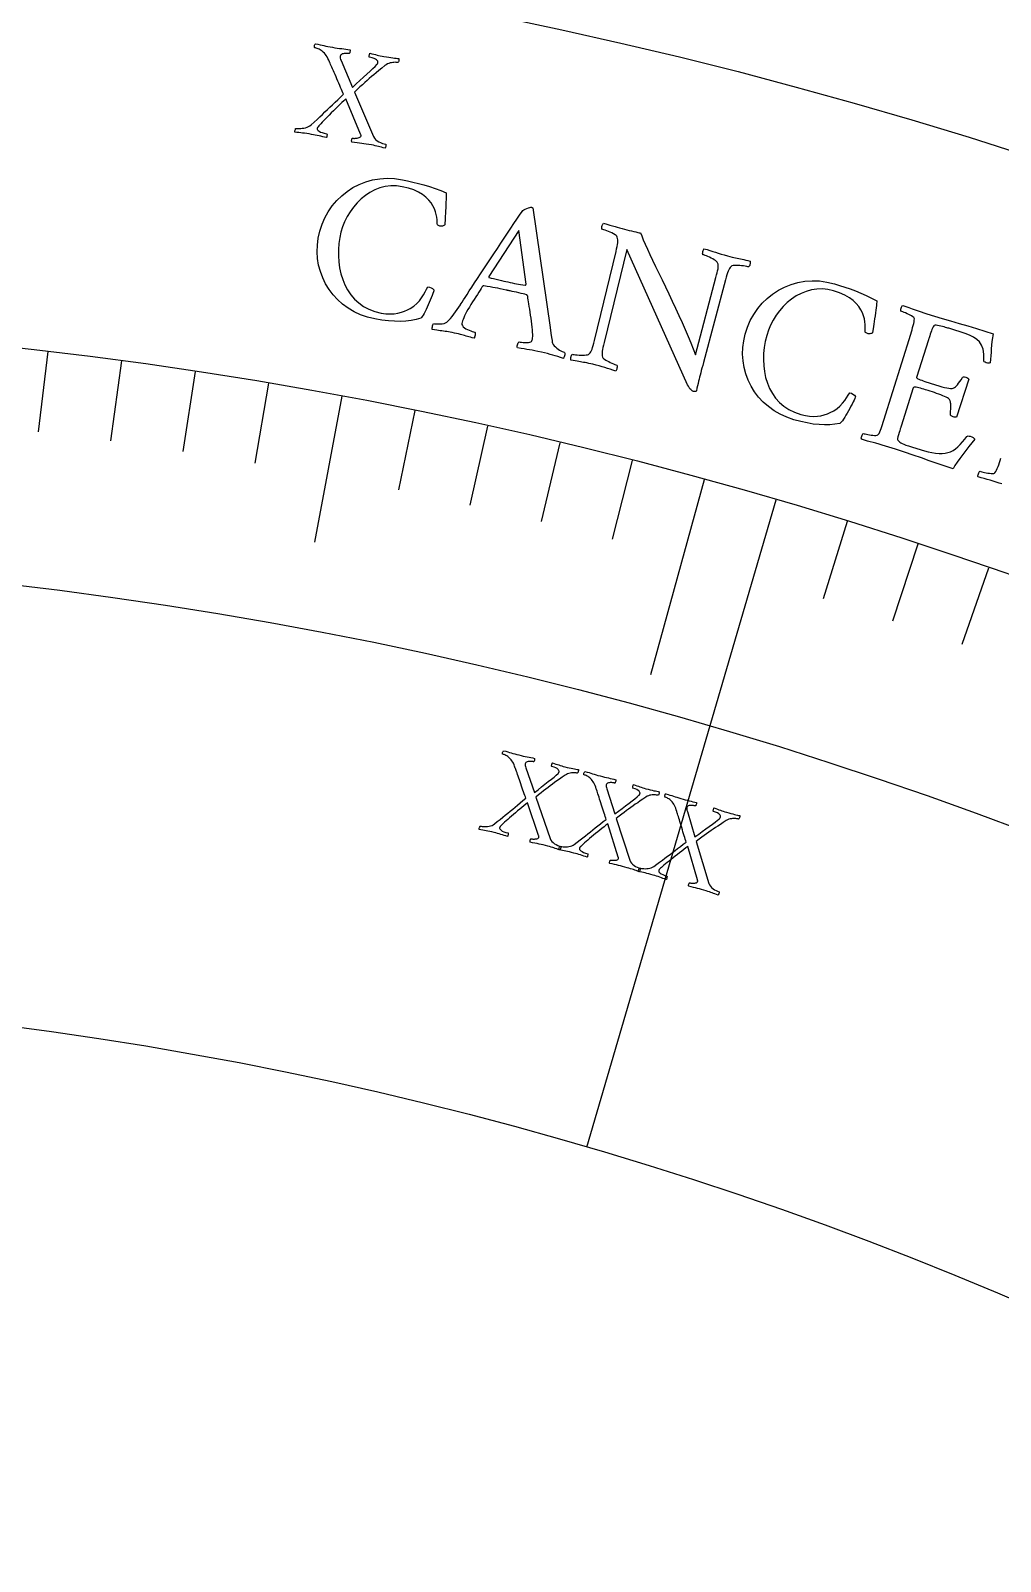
# Model space of a CAD drawing. Header units: millimetres. Extents: x -93 to 93, y -93 to 104.
# Drawn here: x 8.39 to 24.35, y 53.11 to 78.3 of the extents above; entities that cross this region are included whole.
import ezdxf

# ---------------------------------------------------------------- set-up
doc = ezdxf.new("R2010")
doc.units = ezdxf.units.MM
for name, color, linetype in [('ENGRAVE', 7, 'Continuous'), ('ENGRAVE_FINE', 8, 'Continuous'), ('TEXT', 5, 'Continuous')]:
    doc.layers.add(name, color=color, linetype=linetype)

msp = doc.modelspace()

# ---------------------------------------------------------------- linework, layer by layer
at = {"layer": 'ENGRAVE'}
for points in [[(13.5087, 72.2861), (13.0601, 69.8856)], [(19.474, 70.9121), (18.5921, 67.701)], [(20.6526, 70.5779), (17.5352, 59.9246)]]:
    msp.add_lwpolyline(points, dxfattribs=at)
for radius in [90.65, 90.65, 88.2219, 83.7125, 83.7125, 80.1513, 73.5375, 73.5375, 69.6525, 62.4375, 62.4375]:
    msp.add_circle((0, 0), radius, dxfattribs=at)
at = {"layer": 'ENGRAVE_FINE'}
for points in [[(8.6694, 73.0247), (8.5123, 71.702)], [(9.8835, 72.8703), (9.7045, 71.5504)], [(11.095, 72.6957), (10.894, 71.3789)], [(12.3035, 72.5009), (12.0807, 71.1877)], [(14.7103, 72.0512), (14.4439, 70.7461)], [(15.908, 71.7962), (15.6198, 70.4958)], [(17.1013, 71.5214), (16.7916, 70.2259)], [(18.2901, 71.2266), (17.9588, 69.9365)], [(21.8257, 70.2239), (21.4304, 68.952)], [(22.9929, 69.8505), (22.5764, 68.5853)], [(24.1539, 69.4576), (23.7164, 68.1995)]]:
    msp.add_lwpolyline(points, dxfattribs=at)
at = {"layer": 'TEXT'}
for points in [[(13.3567, 78.029), (13.3972, 78.0223), (13.436, 78.0163), (13.4732, 78.011), (13.5087, 78.0063), (13.5433, 78.002), (13.5775, 77.9976), (13.6114, 77.9931), (13.6451, 77.9884), (13.6461, 77.9824), (13.6461, 77.9743), (13.6452, 77.9639), (13.6433, 77.9514), (13.6407, 77.9397), (13.6375, 77.9315), (13.6337, 77.9269), (13.6294, 77.9259), (13.6203, 77.9271), (13.6091, 77.928), (13.5957, 77.9285), (13.5803, 77.9286), (13.5639, 77.928), (13.5479, 77.9261), (13.5324, 77.923), (13.5171, 77.9186), (13.5037, 77.9124), (13.4933, 77.9038), (13.4861, 77.8927), (13.482, 77.8792), (13.4814, 77.8655), (13.4839, 77.8492), (13.4894, 77.8303), (13.4981, 77.8088), (13.687, 77.3699), (13.7481, 77.4268), (13.8079, 77.482), (13.8662, 77.5353), (13.9231, 77.5868), (13.9756, 77.6347), (14.0207, 77.6772), (14.0584, 77.7144), (14.0887, 77.7461), (14.0928, 77.7512), (14.0961, 77.7564), (14.0988, 77.7618), (14.1008, 77.7672), (14.1022, 77.7722), (14.1033, 77.7761), (14.104, 77.7789), (14.1044, 77.7806), (14.1041, 77.7891), (14.1006, 77.7988), (14.0937, 77.8097), (14.0835, 77.8217), (14.0672, 77.8339), (14.0421, 77.845), (14.0083, 77.855), (13.9658, 77.864), (13.9632, 77.8671), (13.9618, 77.8731), (13.9617, 77.882), (13.9628, 77.8937), (13.9648, 77.9058), (13.9671, 77.9159), (13.9698, 77.9241), (13.973, 77.9304), (14.0049, 77.9224), (14.0349, 77.9149), (14.0632, 77.9078), (14.0896, 77.9012), (14.1157, 77.8949), (14.1432, 77.8888), (14.1721, 77.8829), (14.2023, 77.8772), (14.2442, 77.8699), (14.2827, 77.8637), (14.3179, 77.8587), (14.3497, 77.8549), (14.3786, 77.8517), (14.4049, 77.8488), (14.4285, 77.846), (14.4495, 77.8434), (14.4505, 77.8377), (14.4509, 77.8303), (14.4505, 77.8213), (14.4493, 77.8107), (14.4471, 77.8002), (14.4436, 77.7913), (14.4388, 77.7842), (14.4327, 77.7788), (14.4264, 77.7796), (14.4167, 77.7803), (14.4036, 77.7809), (14.3871, 77.7814), (14.3682, 77.7811), (14.3482, 77.7792), (14.327, 77.7758), (14.3047, 77.7709), (14.2821, 77.7639), (14.26, 77.7543), (14.2385, 77.7421), (14.2175, 77.7273), (14.1676, 77.6856), (14.1211, 77.6468), (14.0779, 77.6109), (14.0381, 77.5778), (14.0002, 77.546), (13.9627, 77.5138), (13.9256, 77.4812), (13.8889, 77.4483), (13.8508, 77.4135), (13.8095, 77.3755), (13.765, 77.3343), (13.7174, 77.2898), (14.0343, 76.5603), (14.0481, 76.5349), (14.0668, 76.5122), (14.0903, 76.4922), (14.1186, 76.4747), (14.1489, 76.4599), (14.1782, 76.4479), (14.2066, 76.4387), (14.234, 76.4322), (14.2359, 76.4262), (14.2364, 76.4184), (14.2355, 76.4087), (14.2333, 76.3973), (14.2306, 76.3863), (14.2282, 76.3778), (14.2262, 76.3719), (14.2245, 76.3686), (14.1934, 76.3766), (14.1646, 76.3841), (14.138, 76.391), (14.1136, 76.3973), (14.089, 76.4034), (14.0618, 76.4095), (14.032, 76.4156), (13.9996, 76.4218), (13.955, 76.4297), (13.9132, 76.4367), (13.8743, 76.4427), (13.8383, 76.4477), (13.8022, 76.4524), (13.7631, 76.4574), (13.7211, 76.4629), (13.6761, 76.4687), (13.6731, 76.475), (13.6717, 76.4835), (13.6719, 76.4939), (13.6735, 76.5065), (13.6762, 76.5183), (13.6794, 76.5264), (13.6831, 76.531), (13.6874, 76.532), (13.6953, 76.531), (13.7054, 76.5305), (13.7178, 76.5305), (13.7325, 76.5309), (13.7482, 76.5321), (13.7636, 76.5344), (13.7788, 76.5377), (13.7938, 76.5421), (13.807, 76.5477), (13.8169, 76.5545), (13.8236, 76.5627), (13.8271, 76.5723), (13.8273, 76.5748), (13.8272, 76.5778), (13.8268, 76.5813), (13.826, 76.5853), (13.8249, 76.5894), (13.8236, 76.593), (13.8221, 76.5963), (13.8203, 76.5992), (13.5761, 77.1795), (13.5447, 77.1502), (13.512, 77.1193), (13.478, 77.0867), (13.4427, 77.0524), (13.4071, 77.0174), (13.372, 76.9828), (13.3374, 76.9485), (13.3033, 76.9145), (13.2707, 76.8817), (13.2405, 76.8507), (13.2127, 76.8217), (13.1872, 76.7946), (13.1649, 76.7705), (13.1465, 76.7503), (13.132, 76.7342), (13.1213, 76.722), (13.1196, 76.7197), (13.1176, 76.7168), (13.1151, 76.7134), (13.1123, 76.7096), (13.1095, 76.7052), (13.1072, 76.7005), (13.1055, 76.6954), (13.1043, 76.69), (13.1049, 76.6796), (13.1105, 76.6688), (13.1209, 76.6576), (13.1362, 76.646), (13.1575, 76.6347), (13.1859, 76.6244), (13.2214, 76.615), (13.264, 76.6065), (13.2661, 76.6005), (13.2671, 76.5926), (13.2671, 76.5828), (13.266, 76.5712), (13.2643, 76.56), (13.2623, 76.5514), (13.26, 76.5456), (13.2575, 76.5424), (13.2274, 76.5498), (13.1969, 76.5572), (13.1661, 76.5645), (13.135, 76.5716), (13.1039, 76.5785), (13.073, 76.5849), (13.0422, 76.5908), (13.0117, 76.5962), (12.9704, 76.603), (12.9322, 76.6088), (12.8969, 76.6136), (12.8647, 76.6175), (12.8337, 76.6209), (12.8021, 76.6242), (12.7699, 76.6275), (12.7372, 76.6307), (12.7365, 76.6374), (12.737, 76.6455), (12.7388, 76.6551), (12.7419, 76.666), (12.7453, 76.6764), (12.7481, 76.6844), (12.7505, 76.6901), (12.7522, 76.6934), (12.7591, 76.6927), (12.7709, 76.6923), (12.7874, 76.6921), (12.8088, 76.6921), (12.8332, 76.693), (12.8586, 76.6954), (12.8853, 76.6994), (12.913, 76.7049), (12.94, 76.7125), (12.9645, 76.7227), (12.9863, 76.7356), (13.0055, 76.751), (13.0553, 76.7973), (13.1029, 76.8417), (13.148, 76.8841), (13.1909, 76.9245), (13.2326, 76.9641), (13.2742, 77.0038), (13.3157, 77.0436), (13.3571, 77.0836), (13.3994, 77.1244), (13.4437, 77.1668), (13.4899, 77.2107), (13.538, 77.2561), (13.5284, 77.28), (13.5173, 77.3067), (13.5048, 77.3361), (13.4908, 77.3682), (13.476, 77.402), (13.4611, 77.4366), (13.446, 77.4719), (13.4306, 77.508), (13.4154, 77.5439), (13.4006, 77.5785), (13.3861, 77.6119), (13.3719, 77.6441), (13.3586, 77.6742), (13.3465, 77.7015), (13.3357, 77.7259), (13.3262, 77.7475), (13.3184, 77.7652), (13.3128, 77.7778), (13.3095, 77.7854), (13.3083, 77.7879), (13.295, 77.8189), (13.2816, 77.8467), (13.268, 77.8713), (13.2544, 77.8927), (13.2398, 77.9122), (13.2235, 77.9311), (13.2054, 77.9495), (13.1857, 77.9672), (13.1717, 77.9783), (13.1565, 77.9882), (13.14, 77.997), (13.1224, 78.0047), (13.1051, 78.0112), (13.0898, 78.0163), (13.0765, 78.02), (13.0652, 78.0225), (13.0615, 78.0248), (13.0595, 78.0304), (13.0592, 78.0392), (13.0606, 78.0512), (13.0632, 78.0636), (13.0667, 78.0735), (13.0709, 78.0809), (13.0758, 78.0859), (13.1155, 78.078), (13.1521, 78.0705), (13.1856, 78.0633), (13.2161, 78.0565), (13.2466, 78.0498), (13.2802, 78.043), (13.3169, 78.036), (13.3567, 78.029)], [(14.5064, 75.8489), (14.5928, 75.8314), (14.6808, 75.8117), (14.7704, 75.7898), (14.8617, 75.7656), (14.9537, 75.7384), (15.0457, 75.7075), (15.1376, 75.6729), (15.2294, 75.6346), (15.2293, 75.63), (15.2289, 75.6161), (15.2283, 75.593), (15.2274, 75.5607), (15.2263, 75.5222), (15.2247, 75.4807), (15.2227, 75.436), (15.2203, 75.3883), (15.2179, 75.3401), (15.2156, 75.2942), (15.2136, 75.2504), (15.2117, 75.2089), (15.21, 75.1727), (15.2084, 75.1448), (15.2069, 75.1253), (15.2054, 75.1142), (15.204, 75.1072), (15.1991, 75.101), (15.1906, 75.0954), (15.1786, 75.0906), (15.1648, 75.0871), (15.1509, 75.0853), (15.1369, 75.0854), (15.1229, 75.0874), (15.1111, 75.0904), (15.1005, 75.0946), (15.091, 75.0999), (15.0826, 75.1063), (15.0823, 75.129), (15.0805, 75.1575), (15.0774, 75.1916), (15.0728, 75.2314), (15.065, 75.2751), (15.0521, 75.3207), (15.0339, 75.3682), (15.0106, 75.4176), (14.9805, 75.4672), (14.942, 75.515), (14.8949, 75.561), (14.8394, 75.6053), (14.7736, 75.6459), (14.6956, 75.6809), (14.6053, 75.7102), (14.5028, 75.7339), (14.408, 75.7464), (14.3155, 75.7474), (14.2255, 75.7367), (14.138, 75.7143), (14.0539, 75.6819), (13.974, 75.641), (13.8984, 75.5915), (13.8271, 75.5335), (13.761, 75.4686), (13.7009, 75.3986), (13.6468, 75.3234), (13.5986, 75.243), (13.5572, 75.1593), (13.523, 75.074), (13.4961, 74.9872), (13.4765, 74.8988), (13.462, 74.799), (13.4546, 74.6989), (13.454, 74.5985), (13.4603, 74.4976), (13.474, 74.3983), (13.4953, 74.3023), (13.5244, 74.2096), (13.5612, 74.1202), (13.606, 74.0357), (13.659, 73.9578), (13.7204, 73.8864), (13.7899, 73.8215), (13.8683, 73.765), (13.9558, 73.7185), (14.0526, 73.6822), (14.1587, 73.6559), (14.2343, 73.6445), (14.3051, 73.6402), (14.3714, 73.6432), (14.433, 73.6533), (14.4902, 73.6685), (14.5433, 73.6868), (14.5924, 73.708), (14.6374, 73.7324), (14.6935, 73.7697), (14.7431, 73.8109), (14.7864, 73.8561), (14.8234, 73.9053), (14.8551, 73.9551), (14.8826, 74.002), (14.9059, 74.0462), (14.9252, 74.0876), (14.9543, 74.0827), (14.981, 74.0727), (15.0054, 74.0579), (15.0274, 74.038), (15.0235, 74.0229), (15.0169, 74.0021), (15.0076, 73.9754), (14.9955, 73.943), (14.9815, 73.907), (14.9666, 73.8696), (14.9507, 73.8308), (14.9339, 73.7907), (14.9166, 73.751), (14.8994, 73.7138), (14.8823, 73.6792), (14.8652, 73.647), (14.849, 73.619), (14.8344, 73.597), (14.8215, 73.581), (14.8103, 73.5711), (14.7316, 73.5495), (14.6491, 73.5336), (14.5629, 73.5234), (14.473, 73.5188), (14.3779, 73.52), (14.2765, 73.5273), (14.1686, 73.5407), (14.0543, 73.5602), (13.9335, 73.5889), (13.82, 73.6276), (13.7136, 73.6763), (13.6143, 73.735), (13.5228, 73.8021), (13.4399, 73.8761), (13.3655, 73.9571), (13.2995, 74.0449), (13.2426, 74.1383), (13.1952, 74.2358), (13.1574, 74.3374), (13.1292, 74.4431), (13.1113, 74.5516), (13.104, 74.6616), (13.1076, 74.7731), (13.1221, 74.886), (13.1483, 75.0039), (13.1847, 75.1161), (13.2313, 75.2227), (13.2882, 75.3237), (13.3541, 75.4181), (13.4277, 75.505), (13.509, 75.5844), (13.5981, 75.6562), (13.694, 75.7191), (13.7958, 75.7716), (13.9034, 75.8136), (14.0168, 75.8452), (14.1347, 75.8652), (14.2556, 75.8725), (14.3796, 75.867), (14.5064, 75.8489)], [(15.4619, 73.7925), (15.4651, 73.7974), (15.4746, 73.812), (15.4905, 73.8365), (15.5127, 73.8707), (15.5404, 73.9133), (15.5725, 73.9629), (15.609, 74.0195), (15.65, 74.0831), (15.6947, 74.152), (15.7423, 74.2246), (15.7928, 74.3009), (15.8463, 74.3809), (15.9014, 74.4633), (15.9572, 74.5469), (16.0135, 74.6317), (16.0704, 74.7178), (16.1271, 74.8035), (16.1828, 74.8874), (16.2375, 74.9695), (16.2913, 75.0497), (16.343, 75.1266), (16.3916, 75.1986), (16.4372, 75.2659), (16.4797, 75.3284), (16.492, 75.3407), (16.5087, 75.353), (16.5298, 75.3652), (16.5553, 75.3773), (16.5811, 75.3875), (16.6031, 75.394), (16.6213, 75.3969), (16.6356, 75.396), (16.6388, 75.3952), (16.6412, 75.3943), (16.643, 75.3933), (16.644, 75.3923), (16.645, 75.391), (16.6467, 75.3894), (16.6489, 75.3875), (16.6517, 75.3851), (16.9392, 73.4201), (16.9524, 73.3232), (16.9626, 73.2506), (16.9698, 73.2025), (16.9741, 73.1787), (16.9804, 73.1579), (16.9912, 73.1374), (17.0063, 73.1173), (17.0258, 73.0975), (17.0477, 73.0788), (17.07, 73.0621), (17.0928, 73.0473), (17.1161, 73.0344), (17.1374, 73.0238), (17.1547, 73.0158), (17.1678, 73.0103), (17.1767, 73.0074), (17.1802, 72.9962), (17.1809, 72.9832), (17.179, 72.9682), (17.1744, 72.9514), (17.1688, 72.9355), (17.1641, 72.9233), (17.1603, 72.9147), (17.1574, 72.9098), (17.1097, 72.9246), (17.0646, 72.9384), (17.0221, 72.9515), (16.982, 72.9636), (16.9412, 72.9755), (16.8963, 72.9876), (16.8474, 73), (16.7946, 73.0125), (16.7386, 73.025), (16.6875, 73.0357), (16.6411, 73.0445), (16.5995, 73.0516), (16.5578, 73.0582), (16.5111, 73.0657), (16.4595, 73.0741), (16.4028, 73.0833), (16.3987, 73.0928), (16.3972, 73.1046), (16.3982, 73.1184), (16.4017, 73.1345), (16.4069, 73.1502), (16.413, 73.1629), (16.42, 73.1727), (16.428, 73.1795), (16.4458, 73.1763), (16.4682, 73.1737), (16.4953, 73.1716), (16.527, 73.17), (16.5586, 73.1698), (16.5852, 73.1718), (16.607, 73.1761), (16.6238, 73.1826), (16.6317, 73.1895), (16.6385, 73.1993), (16.6441, 73.2122), (16.6486, 73.228), (16.6514, 73.2466), (16.6526, 73.2712), (16.6522, 73.3019), (16.6502, 73.3387), (16.647, 73.3798), (16.6428, 73.4236), (16.6376, 73.4702), (16.6314, 73.5195), (16.6246, 73.5699), (16.6176, 73.6196), (16.6105, 73.6686), (16.6032, 73.717), (16.5962, 73.7629), (16.5897, 73.8046), (16.5839, 73.8421), (16.5787, 73.8753), (16.5745, 73.9026), (16.5714, 73.922), (16.5696, 73.9337), (16.569, 73.9376), (16.5687, 73.9381), (16.5676, 73.9397), (16.566, 73.9424), (16.5636, 73.9461), (16.5608, 73.9499), (16.5578, 73.9528), (16.5546, 73.9549), (16.5512, 73.9561), (16.524, 73.9638), (16.4936, 73.9717), (16.4601, 73.9799), (16.4234, 73.9882), (16.3858, 73.9966), (16.3495, 74.0046), (16.3145, 74.0123), (16.2809, 74.0197), (16.2722, 74.0216), (16.2635, 74.0236), (16.2548, 74.0255), (16.2461, 74.0274), (16.2376, 74.0292), (16.2296, 74.031), (16.2219, 74.0327), (16.2148, 74.0342), (16.1645, 74.0451), (16.1181, 74.0549), (16.0756, 74.0636), (16.0369, 74.0711), (15.9975, 74.0784), (15.9528, 74.0861), (15.9026, 74.0943), (15.8471, 74.1029), (15.8451, 74.103), (15.8425, 74.1025), (15.8393, 74.1015), (15.8355, 74.0999), (15.832, 74.0983), (15.8295, 74.0972), (15.828, 74.0965), (15.8275, 74.0962), (15.8249, 74.0922), (15.8172, 74.0803), (15.8044, 74.0603), (15.7865, 74.0323), (15.7651, 73.9989), (15.7417, 73.9625), (15.7163, 73.9231), (15.6889, 73.8807), (15.6612, 73.8374), (15.635, 73.7955), (15.6102, 73.7548), (15.5868, 73.7154), (15.5639, 73.6767), (15.5444, 73.6409), (15.5286, 73.6079), (15.5162, 73.5779), (15.5065, 73.5506), (15.4986, 73.5262), (15.4923, 73.5047), (15.4878, 73.4859), (15.4873, 73.467), (15.494, 73.4487), (15.5077, 73.431), (15.5285, 73.4138), (15.5532, 73.3978), (15.5788, 73.3836), (15.6053, 73.3713), (15.6325, 73.3608), (15.6576, 73.3523), (15.6775, 73.3458), (15.6922, 73.3413), (15.7017, 73.3388), (15.7038, 73.3328), (15.7047, 73.3232), (15.7043, 73.31), (15.7028, 73.2932), (15.7002, 73.2759), (15.6968, 73.2613), (15.6927, 73.2494), (15.6878, 73.2401), (15.6566, 73.2486), (15.6279, 73.2565), (15.6015, 73.264), (15.5774, 73.2709), (15.5545, 73.2776), (15.5317, 73.2843), (15.5088, 73.2909), (15.4859, 73.2976), (15.4611, 73.3044), (15.4326, 73.3115), (15.4004, 73.319), (15.3644, 73.3268), (15.3279, 73.3342), (15.2944, 73.3405), (15.2638, 73.3457), (15.2361, 73.3499), (15.2099, 73.3535), (15.1837, 73.3571), (15.1575, 73.3607), (15.1313, 73.3643), (15.1034, 73.3683), (15.072, 73.3729), (15.0371, 73.3783), (14.9989, 73.3843), (14.9969, 73.3902), (14.9966, 73.3997), (14.9979, 73.4127), (15.0008, 73.4292), (15.0048, 73.4462), (15.0091, 73.4606), (15.0137, 73.4724), (15.0188, 73.4817), (15.0372, 73.4789), (15.0614, 73.477), (15.0915, 73.476), (15.1273, 73.4757), (15.1631, 73.4778), (15.1932, 73.4834), (15.2175, 73.4928), (15.2361, 73.5058), (15.2681, 73.5347), (15.2986, 73.5659), (15.3275, 73.5994), (15.355, 73.6353), (15.3817, 73.6729), (15.4084, 73.7116), (15.4351, 73.7515), (15.4619, 73.7925)], [(18.1643, 75.035), (18.2028, 75.0257), (18.2409, 75.0164), (18.2786, 75.0073), (18.3158, 74.9982), (18.3504, 74.99), (18.3803, 74.9833), (18.4055, 74.9783), (18.4259, 74.9749), (18.4455, 74.9237), (18.471, 74.8623), (18.5023, 74.7908), (18.5393, 74.7091), (18.581, 74.6193), (18.6262, 74.5233), (18.6747, 74.4211), (18.7266, 74.3127), (18.7806, 74.2003), (18.8353, 74.0861), (18.8907, 73.9699), (18.9467, 73.8519), (19.0024, 73.7335), (19.0568, 73.6159), (19.1097, 73.4994), (19.1614, 73.3837), (19.2102, 73.2715), (19.2549, 73.1651), (19.2955, 73.0646), (19.3319, 72.9699), (19.6684, 74.2399), (19.6793, 74.2822), (19.6886, 74.3199), (19.6962, 74.353), (19.7022, 74.3815), (19.7055, 74.4075), (19.7055, 74.433), (19.7021, 74.458), (19.6952, 74.4826), (19.6896, 74.4931), (19.6786, 74.5048), (19.6624, 74.5177), (19.6408, 74.5318), (19.6161, 74.5461), (19.5906, 74.5597), (19.5641, 74.5726), (19.5368, 74.5848), (19.5107, 74.5957), (19.4881, 74.6045), (19.4689, 74.6112), (19.4531, 74.6159), (19.4496, 74.627), (19.4485, 74.6395), (19.45, 74.6535), (19.4539, 74.6689), (19.4588, 74.6838), (19.4633, 74.6962), (19.4675, 74.7063), (19.4712, 74.7139), (19.5209, 74.699), (19.5689, 74.6842), (19.6154, 74.6696), (19.6602, 74.6552), (19.7057, 74.6408), (19.7543, 74.6262), (19.8059, 74.6115), (19.8604, 74.5967), (19.8989, 74.5865), (19.9337, 74.5776), (19.9649, 74.5698), (19.9923, 74.5633), (20.0182, 74.5574), (20.0446, 74.5516), (20.0714, 74.5458), (20.0988, 74.5402), (20.1278, 74.5342), (20.1597, 74.5274), (20.1944, 74.5198), (20.2319, 74.5115), (20.2331, 74.5029), (20.2334, 74.4927), (20.2328, 74.4809), (20.2313, 74.4675), (20.2282, 74.4536), (20.223, 74.4403), (20.2155, 74.4277), (20.2059, 74.4155), (20.1928, 74.4186), (20.1744, 74.4223), (20.1508, 74.4264), (20.1219, 74.431), (20.0905, 74.4352), (20.0595, 74.4381), (20.0289, 74.4398), (19.9987, 74.4402), (19.9712, 74.439), (19.9487, 74.4357), (19.9314, 74.4304), (19.9191, 74.423), (19.9029, 74.4064), (19.8891, 74.3878), (19.8775, 74.3673), (19.8682, 74.3447), (19.8595, 74.3181), (19.8495, 74.2854), (19.8385, 74.2465), (19.8262, 74.2016), (19.4623, 72.8397), (19.4499, 72.7931), (19.4383, 72.7496), (19.4274, 72.7091), (19.4174, 72.6716), (19.408, 72.6359), (19.3989, 72.6007), (19.3903, 72.5662), (19.382, 72.5322), (19.3736, 72.4971), (19.3648, 72.4592), (19.3553, 72.4184), (19.3454, 72.3747), (19.3412, 72.3692), (19.3356, 72.3654), (19.3287, 72.3634), (19.3204, 72.363), (19.3121, 72.3636), (19.3053, 72.3643), (19.2998, 72.3651), (19.2957, 72.366), (19.288, 72.3692), (19.2785, 72.3751), (19.2673, 72.3838), (19.2543, 72.3953), (19.2406, 72.41), (19.2271, 72.4283), (19.2139, 72.4502), (19.201, 72.4756), (18.1987, 74.7015), (17.8256, 73.1697), (17.8156, 73.1273), (17.8074, 73.0896), (17.8011, 73.0568), (17.7967, 73.0287), (17.7945, 73.0033), (17.7949, 72.9785), (17.7979, 72.9541), (17.8035, 72.9302), (17.809, 72.9198), (17.8195, 72.9085), (17.835, 72.8961), (17.8555, 72.8828), (17.8789, 72.8692), (17.9033, 72.856), (17.9288, 72.8432), (17.9552, 72.8308), (17.9805, 72.8198), (18.0025, 72.8109), (18.0211, 72.8043), (18.0365, 72.7998), (18.0401, 72.7888), (18.0416, 72.7766), (18.041, 72.763), (18.0382, 72.7481), (18.0341, 72.7336), (18.0297, 72.721), (18.0247, 72.7103), (18.0194, 72.7016), (17.9715, 72.717), (17.9253, 72.7317), (17.8808, 72.7457), (17.8378, 72.7591), (17.7942, 72.7722), (17.7473, 72.7854), (17.6973, 72.7986), (17.6442, 72.8118), (17.6079, 72.8204), (17.5743, 72.8278), (17.5433, 72.8341), (17.515, 72.8394), (17.4883, 72.8439), (17.462, 72.8484), (17.4361, 72.8528), (17.4107, 72.8571), (17.3836, 72.8617), (17.3529, 72.8672), (17.3186, 72.8735), (17.2807, 72.8807), (17.2793, 72.8892), (17.2788, 72.8994), (17.2791, 72.9112), (17.2802, 72.9246), (17.2828, 72.9386), (17.2876, 72.952), (17.2945, 72.965), (17.3036, 72.9775), (17.3164, 72.975), (17.3341, 72.9725), (17.3568, 72.9699), (17.3845, 72.9673), (17.4147, 72.9652), (17.4448, 72.9639), (17.475, 72.9635), (17.5051, 72.9641), (17.5325, 72.9661), (17.5542, 72.9701), (17.5703, 72.9761), (17.5807, 72.9842), (17.5962, 73.0012), (17.6097, 73.0197), (17.621, 73.0399), (17.6303, 73.0618), (17.6389, 73.0877), (17.6484, 73.12), (17.6588, 73.1587), (17.67, 73.2038), (18.0232, 74.6673), (18.0339, 74.7127), (18.0423, 74.7522), (18.0487, 74.7858), (18.053, 74.8135), (18.0548, 74.838), (18.0539, 74.8617), (18.0503, 74.8847), (18.0439, 74.907), (18.038, 74.9191), (18.0261, 74.9319), (18.0081, 74.9454), (17.9839, 74.9598), (17.9565, 74.974), (17.9286, 74.9872), (17.9002, 74.9994), (17.8713, 75.0105), (17.8445, 75.02), (17.8223, 75.0276), (17.8047, 75.0331), (17.7918, 75.0366), (17.7892, 75.0519), (17.7887, 75.0666), (17.7904, 75.0808), (17.7944, 75.0944), (17.7994, 75.1069), (17.8045, 75.1176), (17.8096, 75.1264), (17.8148, 75.1334), (17.8715, 75.118), (17.9224, 75.1037), (17.9675, 75.0905), (18.0068, 75.0785), (18.044, 75.0671), (18.0826, 75.0561), (18.1227, 75.0454), (18.1643, 75.035)], [(16.422, 75.0139), (15.9309, 74.2557), (15.9309, 74.2552), (15.9309, 74.2538), (15.931, 74.2515), (15.9311, 74.2483), (15.9314, 74.2451), (15.9322, 74.2427), (15.9333, 74.2411), (15.9349, 74.2403), (15.9693, 74.2312), (16.007, 74.2216), (16.048, 74.2115), (16.0924, 74.2008), (16.1361, 74.1905), (16.1753, 74.1814), (16.21, 74.1735), (16.2402, 74.1668), (16.2793, 74.1585), (16.3166, 74.1509), (16.352, 74.1443), (16.3855, 74.1385), (16.4189, 74.1329), (16.4538, 74.127), (16.4902, 74.1207), (16.5281, 74.1141), (16.5314, 74.1139), (16.5342, 74.115), (16.5367, 74.1173), (16.5387, 74.1208), (16.5404, 74.1244), (16.5415, 74.127), (16.5422, 74.1286), (16.5424, 74.1291)], [(21.6187, 74.1358), (21.703, 74.1103), (21.7888, 74.0823), (21.8759, 74.052), (21.9645, 74.0193), (22.0536, 73.9835), (22.1422, 73.9441), (22.2304, 73.9009), (22.3182, 73.8541), (22.3176, 73.8495), (22.316, 73.8357), (22.3132, 73.8128), (22.3093, 73.7807), (22.3045, 73.7425), (22.299, 73.7013), (22.2928, 73.657), (22.2859, 73.6097), (22.2789, 73.562), (22.2723, 73.5165), (22.2661, 73.4731), (22.2603, 73.432), (22.2552, 73.3961), (22.2509, 73.3685), (22.2476, 73.3492), (22.2451, 73.3383), (22.243, 73.3315), (22.2375, 73.3257), (22.2286, 73.321), (22.2162, 73.3173), (22.2021, 73.3151), (22.1881, 73.3147), (22.1742, 73.3161), (22.1604, 73.3194), (22.1489, 73.3235), (22.1387, 73.3287), (22.1298, 73.3349), (22.1221, 73.3421), (22.1239, 73.3647), (22.1248, 73.3932), (22.1249, 73.4274), (22.1242, 73.4675), (22.1205, 73.5117), (22.1119, 73.5584), (22.0984, 73.6074), (22.0799, 73.6588), (22.0546, 73.711), (22.0207, 73.7622), (21.9783, 73.8125), (21.9272, 73.8618), (21.8655, 73.9085), (21.7911, 73.9507), (21.704, 73.9884), (21.6043, 74.0217), (21.511, 74.0432), (21.4191, 74.0528), (21.3285, 74.0507), (21.2392, 74.0367), (21.1524, 74.0124), (21.0691, 73.9792), (20.9891, 73.9371), (20.9127, 73.8861), (20.8407, 73.8278), (20.7742, 73.7638), (20.7132, 73.694), (20.6577, 73.6186), (20.6085, 73.5391), (20.5664, 73.4575), (20.5314, 73.3736), (20.5035, 73.2875), (20.4797, 73.1895), (20.4628, 73.0906), (20.4527, 72.9906), (20.4495, 72.8896), (20.4536, 72.7894), (20.4658, 72.6918), (20.486, 72.5968), (20.5142, 72.5043), (20.5508, 72.416), (20.5962, 72.3334), (20.6505, 72.2565), (20.7136, 72.1854), (20.7863, 72.1216), (20.869, 72.0671), (20.962, 72.0218), (21.0651, 71.9855), (21.1392, 71.967), (21.2094, 71.9561), (21.2756, 71.9528), (21.3378, 71.957), (21.3963, 71.9668), (21.4509, 71.9799), (21.5018, 71.9964), (21.5489, 72.0164), (21.6082, 72.0482), (21.6615, 72.0846), (21.7089, 72.1255), (21.7504, 72.1709), (21.7866, 72.2175), (21.8185, 72.2617), (21.8459, 72.3035), (21.8689, 72.3429), (21.8974, 72.3352), (21.9231, 72.3227), (21.946, 72.3056), (21.966, 72.2838), (21.9608, 72.2691), (21.9522, 72.249), (21.9404, 72.2234), (21.9252, 72.1922), (21.9079, 72.1577), (21.8895, 72.1219), (21.8701, 72.0848), (21.8495, 72.0464), (21.8286, 72.0085), (21.8079, 71.9732), (21.7876, 71.9403), (21.7675, 71.9098), (21.7487, 71.8835), (21.7322, 71.863), (21.7178, 71.8483), (21.7057, 71.8395), (21.6253, 71.8255), (21.5417, 71.8175), (21.4549, 71.8154), (21.3649, 71.8193), (21.2704, 71.8295), (21.1701, 71.8464), (21.0641, 71.87), (20.9521, 71.9002), (20.8346, 71.9402), (20.7252, 71.9895), (20.6239, 72.048), (20.5306, 72.1158), (20.4459, 72.1913), (20.3703, 72.2728), (20.3039, 72.3605), (20.2465, 72.4542), (20.1987, 72.5525), (20.1608, 72.6541), (20.1328, 72.7588), (20.1147, 72.8667), (20.1071, 72.9764), (20.1103, 73.0866), (20.1244, 73.1972), (20.1495, 73.3083), (20.1868, 73.4231), (20.2336, 73.5314), (20.2901, 73.6331), (20.3563, 73.7283), (20.4308, 73.816), (20.5123, 73.8955), (20.6008, 73.9669), (20.6963, 74.03), (20.7977, 74.0835), (20.904, 74.1261), (21.0151, 74.1578), (21.131, 74.1785), (21.2502, 74.1872), (21.3713, 74.183), (21.4942, 74.1659), (21.6187, 74.1358)], [(23.1405, 73.6415), (23.2631, 73.6036), (23.3921, 73.5648), (23.5274, 73.5251), (23.6691, 73.4845), (23.8129, 73.4429), (23.9546, 73.4003), (24.0939, 73.3568), (24.2311, 73.3123), (24.2202, 73.2482), (24.2113, 73.1861), (24.2046, 73.1261), (24.2, 73.0683), (24.196, 73.0112), (24.1914, 72.9533), (24.186, 72.8948), (24.1799, 72.8355), (24.1674, 72.8315), (24.1526, 72.8306), (24.1355, 72.8327), (24.1161, 72.838), (24.0969, 72.846), (24.0838, 72.8552), (24.0769, 72.8657), (24.076, 72.8774), (24.0756, 72.9778), (24.0637, 73.0619), (24.0401, 73.1297), (24.0048, 73.1812), (23.9606, 73.2219), (23.9097, 73.2572), (23.8524, 73.2871), (23.7884, 73.3116), (23.4989, 73.4049), (23.4864, 73.4088), (23.4695, 73.4138), (23.4482, 73.4201), (23.4225, 73.4275), (23.3949, 73.4349), (23.3681, 73.4415), (23.3418, 73.4472), (23.3163, 73.4519), (23.2934, 73.4548), (23.2754, 73.4547), (23.2621, 73.4517), (23.2535, 73.4457), (23.2432, 73.429), (23.233, 73.4094), (23.2232, 73.3869), (23.2136, 73.3615), (23.2042, 73.3345), (23.1949, 73.3069), (23.1857, 73.2789), (23.1765, 73.2504), (23.173, 73.2392), (23.1699, 73.2292), (23.1671, 73.2205), (23.1648, 73.2131), (22.9698, 72.597), (22.9706, 72.59), (22.9774, 72.5825), (22.9901, 72.5745), (23.0088, 72.566), (23.0311, 72.5573), (23.0549, 72.5486), (23.08, 72.5399), (23.1066, 72.5312), (23.2803, 72.4756), (23.3367, 72.458), (23.3868, 72.4432), (23.4306, 72.4314), (23.468, 72.4226), (23.5004, 72.417), (23.529, 72.4149), (23.5538, 72.4164), (23.5749, 72.4214), (23.5936, 72.43), (23.6117, 72.4421), (23.629, 72.4577), (23.6456, 72.4768), (23.6627, 72.4997), (23.6817, 72.5267), (23.7024, 72.5577), (23.725, 72.5928), (23.7326, 72.6018), (23.7444, 72.6061), (23.7604, 72.6058), (23.7805, 72.6008), (23.7991, 72.5936), (23.8141, 72.5852), (23.8253, 72.5756), (23.8329, 72.565), (23.629, 71.9442), (23.6187, 71.9411), (23.6054, 71.9408), (23.5894, 71.9432), (23.5705, 71.9485), (23.5526, 71.956), (23.5395, 71.9652), (23.5311, 71.9761), (23.5275, 71.9887), (23.5306, 72.0364), (23.5326, 72.0772), (23.5334, 72.1111), (23.5332, 72.1381), (23.5322, 72.1599), (23.5304, 72.1783), (23.5279, 72.1931), (23.5248, 72.2043), (23.5209, 72.2137), (23.5162, 72.2226), (23.5106, 72.231), (23.5042, 72.2391), (23.495, 72.2489), (23.4799, 72.2596), (23.459, 72.2709), (23.4322, 72.283), (23.4016, 72.2955), (23.3694, 72.308), (23.3356, 72.3205), (23.3002, 72.3331), (23.2644, 72.3454), (23.2296, 72.3572), (23.1958, 72.3684), (23.163, 72.379), (23.1401, 72.3862), (23.1157, 72.3937), (23.0897, 72.4014), (23.0621, 72.4094), (23.0347, 72.4169), (23.009, 72.4235), (22.9851, 72.429), (22.963, 72.4334), (22.9441, 72.4358), (22.9298, 72.4351), (22.9202, 72.4313), (22.9152, 72.4243), (22.716, 71.7947), (22.7148, 71.7908), (22.7133, 71.7862), (22.7115, 71.7807), (22.7095, 71.7743), (22.7016, 71.7489), (22.6928, 71.72), (22.6832, 71.6877), (22.6727, 71.6519), (22.6637, 71.6182), (22.6588, 71.5921), (22.6579, 71.5735), (22.661, 71.5625), (22.6754, 71.5462), (22.6924, 71.5316), (22.712, 71.5188), (22.7342, 71.5076), (22.7613, 71.4965), (22.7956, 71.4839), (22.8369, 71.4696), (22.8854, 71.4538), (23.0432, 71.4031), (23.1021, 71.3856), (23.1616, 71.3713), (23.2217, 71.3599), (23.2822, 71.3516), (23.3406, 71.347), (23.3939, 71.3469), (23.4421, 71.3511), (23.4854, 71.3598), (23.5305, 71.374), (23.5732, 71.3949), (23.6134, 71.4223), (23.6512, 71.4565), (23.688, 71.4949), (23.7249, 71.5354), (23.7621, 71.5779), (23.7995, 71.6224), (23.808, 71.6294), (23.8197, 71.6325), (23.8349, 71.6317), (23.8534, 71.6269), (23.8807, 71.6164), (23.9022, 71.6051), (23.9177, 71.5928), (23.9274, 71.5798), (23.8805, 71.5194), (23.8319, 71.4573), (23.7815, 71.3933), (23.7295, 71.3276), (23.68, 71.2629), (23.6371, 71.2021), (23.6009, 71.1451), (23.5714, 71.092), (23.4398, 71.136), (23.3087, 71.1804), (23.1783, 71.2254), (23.0485, 71.2707), (22.9146, 71.3171), (22.772, 71.3651), (22.6206, 71.4147), (22.4605, 71.4657), (22.4048, 71.4828), (22.3518, 71.4983), (22.3015, 71.5123), (22.254, 71.5247), (22.2075, 71.5367), (22.1604, 71.5495), (22.1126, 71.5633), (22.0642, 71.5779), (22.0609, 71.5877), (22.0602, 71.5995), (22.0623, 71.6133), (22.067, 71.629), (22.0732, 71.6443), (22.0797, 71.6567), (22.0864, 71.6662), (22.0934, 71.6729), (22.1058, 71.6694), (22.1225, 71.6653), (22.1436, 71.6606), (22.1691, 71.6551), (22.1967, 71.6499), (22.2239, 71.646), (22.2509, 71.6433), (22.2776, 71.6419), (22.3013, 71.6422), (22.3195, 71.6447), (22.3321, 71.6493), (22.3392, 71.6562), (22.352, 71.6761), (22.3643, 71.6995), (22.376, 71.7263), (22.3872, 71.7565), (22.3982, 71.7891), (22.4093, 71.8231), (22.4207, 71.8584), (22.4322, 71.895), (22.8732, 73.3085), (22.8846, 73.3452), (22.8954, 73.381), (22.9057, 73.4159), (22.9154, 73.4497), (22.9236, 73.4816), (22.9293, 73.5109), (22.9325, 73.5374), (22.9332, 73.5613), (22.9315, 73.5723), (22.9236, 73.5838), (22.9095, 73.5959), (22.8891, 73.6085), (22.8652, 73.6211), (22.8404, 73.6334), (22.8148, 73.6451), (22.7883, 73.6565), (22.7635, 73.6666), (22.7427, 73.6747), (22.7262, 73.6809), (22.7137, 73.6851), (22.7115, 73.6946), (22.7112, 73.7063), (22.7128, 73.7202), (22.7162, 73.7363), (22.7212, 73.752), (22.7273, 73.7645), (22.7346, 73.7739), (22.743, 73.7801), (22.7942, 73.7623), (22.8449, 73.7444), (22.8951, 73.7264), (22.9448, 73.7083), (22.9941, 73.6905), (23.0432, 73.6734), (23.092, 73.6571), (23.1405, 73.6415)], [(16.4248, 66.3832), (16.4611, 66.3744), (16.4959, 66.3664), (16.5293, 66.3591), (16.5612, 66.3525), (16.5923, 66.3463), (16.6231, 66.34), (16.6536, 66.3336), (16.6838, 66.3272), (16.6843, 66.3217), (16.6838, 66.3143), (16.6823, 66.305), (16.6797, 66.2938), (16.6765, 66.2832), (16.6731, 66.276), (16.6694, 66.2721), (16.6654, 66.2715), (16.6572, 66.2732), (16.6471, 66.2748), (16.635, 66.2761), (16.621, 66.2773), (16.6061, 66.2778), (16.5915, 66.2771), (16.5772, 66.2753), (16.5631, 66.2724), (16.5504, 66.2677), (16.5405, 66.2605), (16.5332, 66.251), (16.5286, 66.239), (16.5271, 66.2266), (16.5283, 66.2117), (16.5321, 66.1942), (16.5385, 66.1741), (16.6807, 65.7635), (16.7399, 65.8111), (16.7978, 65.8571), (16.8542, 65.9016), (16.9093, 65.9445), (16.9601, 65.9844), (17.0039, 66.0199), (17.0405, 66.0511), (17.0701, 66.0778), (17.0741, 66.0822), (17.0775, 66.0867), (17.0803, 66.0914), (17.0824, 66.0962), (17.0841, 66.1006), (17.0853, 66.1041), (17.0862, 66.1066), (17.0866, 66.1081), (17.087, 66.1158), (17.0844, 66.1248), (17.0789, 66.1351), (17.0704, 66.1468), (17.0564, 66.1589), (17.0345, 66.1706), (17.0045, 66.1819), (16.9664, 66.1929), (16.9643, 66.196), (16.9635, 66.2015), (16.9639, 66.2095), (16.9657, 66.22), (16.9683, 66.2309), (16.9711, 66.24), (16.9741, 66.2472), (16.9774, 66.2526), (17.0058, 66.2433), (17.0326, 66.2344), (17.0577, 66.2261), (17.0812, 66.2184), (17.1045, 66.211), (17.1291, 66.2036), (17.1549, 66.1963), (17.1819, 66.1891), (17.2194, 66.1796), (17.2539, 66.1714), (17.2855, 66.1646), (17.3142, 66.159), (17.3402, 66.1542), (17.3638, 66.1497), (17.385, 66.1456), (17.4039, 66.1419), (17.4045, 66.1366), (17.4043, 66.1299), (17.4033, 66.1218), (17.4015, 66.1123), (17.3989, 66.1028), (17.3951, 66.0951), (17.3903, 66.0889), (17.3844, 66.0844), (17.3787, 66.0855), (17.37, 66.0868), (17.3581, 66.0883), (17.3431, 66.0898), (17.326, 66.0908), (17.3077, 66.0905), (17.2883, 66.0888), (17.2677, 66.0858), (17.2467, 66.081), (17.226, 66.0738), (17.2057, 66.0642), (17.1857, 66.0522), (17.1377, 66.0177), (17.0929, 65.9856), (17.0513, 65.9559), (17.013, 65.9286), (16.9765, 65.9023), (16.9403, 65.8756), (16.9045, 65.8486), (16.869, 65.8212), (16.8321, 65.7922), (16.7921, 65.7605), (16.7491, 65.7261), (16.7029, 65.6889), (16.9415, 65.0063), (16.9524, 64.9825), (16.9678, 64.9606), (16.9877, 64.9409), (17.0122, 64.9231), (17.0387, 64.9077), (17.0644, 64.8948), (17.0896, 64.8846), (17.114, 64.8769), (17.1153, 64.8713), (17.1152, 64.8642), (17.1138, 64.8555), (17.111, 64.8453), (17.1078, 64.8355), (17.1051, 64.828), (17.1029, 64.8227), (17.1011, 64.8198), (17.0735, 64.8292), (17.0479, 64.8379), (17.0242, 64.8459), (17.0025, 64.8533), (16.9807, 64.8605), (16.9564, 64.8678), (16.9298, 64.8754), (16.9009, 64.8831), (16.8609, 64.8933), (16.8235, 64.9024), (16.7887, 64.9104), (16.7563, 64.9174), (16.7239, 64.924), (16.6889, 64.9312), (16.6511, 64.939), (16.6107, 64.9472), (16.6085, 64.9532), (16.6078, 64.9609), (16.6086, 64.9704), (16.6109, 64.9817), (16.6142, 64.9922), (16.6176, 64.9994), (16.6213, 65.0033), (16.6252, 65.0039), (16.6323, 65.0025), (16.6414, 65.0013), (16.6527, 65.0005), (16.666, 64.9999), (16.6803, 64.9999), (16.6945, 65.001), (16.7084, 65.003), (16.7223, 65.0059), (16.7346, 65.0101), (16.7441, 65.0157), (16.7508, 65.0227), (16.7545, 65.0311), (16.7549, 65.0333), (16.755, 65.0361), (16.7548, 65.0393), (16.7544, 65.043), (16.7537, 65.0467), (16.7527, 65.0501), (16.7516, 65.0532), (16.7502, 65.0559), (16.5674, 65.5983), (16.537, 65.5739), (16.5053, 65.548), (16.4723, 65.5207), (16.4381, 65.4919), (16.4034, 65.4626), (16.3693, 65.4335), (16.3356, 65.4047), (16.3025, 65.3762), (16.2708, 65.3486), (16.2413, 65.3226), (16.2142, 65.2981), (16.1893, 65.2752), (16.1675, 65.2548), (16.1494, 65.2378), (16.1352, 65.2241), (16.1247, 65.2137), (16.123, 65.2117), (16.121, 65.2093), (16.1185, 65.2064), (16.1157, 65.2031), (16.1129, 65.1993), (16.1105, 65.1952), (16.1086, 65.1907), (16.1071, 65.1858), (16.1071, 65.1764), (16.1114, 65.1662), (16.1201, 65.1554), (16.1332, 65.1439), (16.1517, 65.1322), (16.1767, 65.121), (16.2083, 65.1101), (16.2464, 65.0996), (16.2479, 65.094), (16.2483, 65.0867), (16.2476, 65.0779), (16.2459, 65.0674), (16.2435, 65.0574), (16.2412, 65.0498), (16.2387, 65.0446), (16.2363, 65.0418), (16.2094, 65.0506), (16.1823, 65.0593), (16.1549, 65.068), (16.1272, 65.0765), (16.0994, 65.0848), (16.0718, 65.0926), (16.0443, 65.1), (16.017, 65.1069), (15.9801, 65.1158), (15.9458, 65.1236), (15.9141, 65.1303), (15.8852, 65.136), (15.8573, 65.1411), (15.8289, 65.1462), (15.7999, 65.1513), (15.7705, 65.1564), (15.7703, 65.1625), (15.7713, 65.1698), (15.7736, 65.1784), (15.7771, 65.1881), (15.7808, 65.1973), (15.784, 65.2044), (15.7864, 65.2094), (15.7883, 65.2122), (15.7945, 65.2112), (15.8051, 65.21), (15.8201, 65.2087), (15.8395, 65.2073), (15.8616, 65.2065), (15.8848, 65.207), (15.9092, 65.2089), (15.9348, 65.2121), (15.9598, 65.2172), (15.9826, 65.2248), (16.0032, 65.235), (16.0217, 65.2477), (16.0699, 65.2864), (16.1159, 65.3235), (16.1597, 65.3589), (16.2013, 65.3928), (16.2417, 65.4259), (16.282, 65.4591), (16.3223, 65.4924), (16.3625, 65.5259), (16.4036, 65.5601), (16.4465, 65.5956), (16.4913, 65.6323), (16.538, 65.6703), (16.5308, 65.6927), (16.5226, 65.7176), (16.5132, 65.745), (16.5026, 65.7751), (16.4915, 65.8067), (16.4802, 65.8391), (16.4689, 65.8721), (16.4574, 65.9059), (16.4459, 65.9394), (16.4348, 65.9718), (16.4238, 66.0031), (16.4131, 66.0332), (16.403, 66.0614), (16.3939, 66.0869), (16.3857, 66.1098), (16.3785, 66.13), (16.3726, 66.1465), (16.3684, 66.1583), (16.3658, 66.1654), (16.365, 66.1678), (16.3549, 66.1967), (16.3446, 66.2228), (16.3339, 66.246), (16.3229, 66.2663), (16.311, 66.285), (16.2975, 66.3033), (16.2823, 66.3211), (16.2656, 66.3385), (16.2536, 66.3494), (16.2405, 66.3594), (16.2261, 66.3685), (16.2106, 66.3767), (16.1954, 66.3837), (16.1819, 66.3893), (16.17, 66.3936), (16.1599, 66.3966), (16.1567, 66.399), (16.1552, 66.4042), (16.1555, 66.4121), (16.1576, 66.4229), (16.1609, 66.434), (16.1646, 66.4427), (16.1689, 66.4492), (16.1738, 66.4534), (16.2092, 66.4436), (16.2419, 66.4344), (16.2718, 66.4256), (16.2991, 66.4174), (16.3263, 66.4093), (16.3564, 66.4009), (16.3892, 66.3922), (16.4248, 66.3832)], [(17.762, 66.038), (17.7981, 66.0284), (17.8328, 66.0197), (17.866, 66.0117), (17.8978, 66.0045), (17.9287, 65.9977), (17.9594, 65.9908), (17.9897, 65.9838), (18.0198, 65.9768), (18.0202, 65.9712), (18.0195, 65.9638), (18.0178, 65.9546), (18.0151, 65.9434), (18.0117, 65.933), (18.0081, 65.9258), (18.0043, 65.922), (18.0003, 65.9215), (17.9922, 65.9233), (17.9821, 65.9251), (17.97, 65.9267), (17.956, 65.9281), (17.9412, 65.9289), (17.9265, 65.9286), (17.9121, 65.9271), (17.898, 65.9244), (17.8853, 65.9199), (17.8752, 65.913), (17.8677, 65.9036), (17.8628, 65.8917), (17.8611, 65.8794), (17.862, 65.8644), (17.8654, 65.8468), (17.8715, 65.8266), (18.0053, 65.4133), (18.0655, 65.4597), (18.1243, 65.5045), (18.1816, 65.5478), (18.2375, 65.5896), (18.2892, 65.6285), (18.3336, 65.6631), (18.3709, 65.6935), (18.401, 65.7196), (18.4051, 65.7239), (18.4086, 65.7283), (18.4115, 65.733), (18.4137, 65.7378), (18.4154, 65.7422), (18.4167, 65.7456), (18.4176, 65.748), (18.4181, 65.7495), (18.4186, 65.7573), (18.4162, 65.7663), (18.4109, 65.7768), (18.4027, 65.7886), (18.389, 65.8009), (18.3672, 65.8131), (18.3375, 65.8251), (18.2997, 65.8368), (18.2976, 65.8399), (18.2969, 65.8454), (18.2975, 65.8535), (18.2995, 65.8639), (18.3023, 65.8747), (18.3053, 65.8837), (18.3085, 65.8909), (18.3118, 65.8963), (18.3401, 65.8863), (18.3667, 65.877), (18.3916, 65.8682), (18.415, 65.86), (18.4381, 65.8521), (18.4625, 65.8442), (18.4882, 65.8364), (18.5151, 65.8286), (18.5523, 65.8184), (18.5867, 65.8095), (18.6181, 65.802), (18.6467, 65.7958), (18.6726, 65.7905), (18.6961, 65.7856), (18.7172, 65.7811), (18.736, 65.7769), (18.7365, 65.7716), (18.7362, 65.765), (18.735, 65.7569), (18.7331, 65.7474), (18.7302, 65.738), (18.7263, 65.7303), (18.7213, 65.7242), (18.7153, 65.7198), (18.7097, 65.7211), (18.701, 65.7226), (18.6892, 65.7242), (18.6742, 65.7261), (18.6571, 65.7274), (18.6388, 65.7275), (18.6194, 65.7262), (18.5987, 65.7236), (18.5776, 65.7192), (18.5568, 65.7124), (18.5363, 65.7032), (18.5161, 65.6916), (18.4673, 65.6582), (18.4219, 65.627), (18.3798, 65.5981), (18.3409, 65.5716), (18.3039, 65.546), (18.2672, 65.5201), (18.2308, 65.4938), (18.1947, 65.4671), (18.1573, 65.4389), (18.1167, 65.408), (18.0729, 65.3745), (18.026, 65.3382), (18.2508, 64.651), (18.2612, 64.6269), (18.2762, 64.6047), (18.2957, 64.5846), (18.3198, 64.5663), (18.346, 64.5503), (18.3715, 64.537), (18.3964, 64.5262), (18.4206, 64.5181), (18.4218, 64.5125), (18.4216, 64.5053), (18.42, 64.4967), (18.417, 64.4865), (18.4136, 64.4768), (18.4108, 64.4693), (18.4084, 64.4641), (18.4066, 64.4613), (18.3792, 64.4712), (18.3537, 64.4804), (18.3303, 64.4889), (18.3087, 64.4967), (18.287, 64.5043), (18.2629, 64.5122), (18.2365, 64.5203), (18.2077, 64.5286), (18.1679, 64.5396), (18.1307, 64.5494), (18.096, 64.5582), (18.0639, 64.5657), (18.0316, 64.5731), (17.9967, 64.581), (17.9591, 64.5895), (17.9189, 64.5985), (17.9168, 64.6045), (17.9162, 64.6123), (17.9172, 64.6218), (17.9198, 64.633), (17.9232, 64.6434), (17.9268, 64.6505), (17.9306, 64.6544), (17.9345, 64.6549), (17.9416, 64.6533), (17.9507, 64.652), (17.9619, 64.6509), (17.9752, 64.6501), (17.9895, 64.6498), (18.0037, 64.6506), (18.0177, 64.6523), (18.0316, 64.655), (18.0441, 64.6589), (18.0537, 64.6643), (18.0604, 64.6711), (18.0644, 64.6795), (18.0648, 64.6817), (18.0649, 64.6844), (18.0648, 64.6877), (18.0644, 64.6914), (18.0638, 64.6951), (18.0629, 64.6986), (18.0619, 64.7016), (18.0605, 64.7044), (17.8887, 65.2504), (17.8578, 65.2265), (17.8256, 65.2013), (17.7921, 65.1747), (17.7573, 65.1466), (17.722, 65.118), (17.6873, 65.0896), (17.6531, 65.0615), (17.6194, 65.0337), (17.5871, 65.0067), (17.5571, 64.9813), (17.5295, 64.9574), (17.5042, 64.935), (17.482, 64.915), (17.4636, 64.8983), (17.4491, 64.8849), (17.4384, 64.8748), (17.4367, 64.8729), (17.4345, 64.8705), (17.432, 64.8676), (17.4291, 64.8643), (17.4262, 64.8607), (17.4238, 64.8566), (17.4218, 64.8521), (17.4202, 64.8473), (17.42, 64.8378), (17.4241, 64.8276), (17.4326, 64.8166), (17.4454, 64.8048), (17.4637, 64.7928), (17.4885, 64.781), (17.5198, 64.7695), (17.5577, 64.7582), (17.5591, 64.7526), (17.5593, 64.7454), (17.5585, 64.7365), (17.5565, 64.7261), (17.554, 64.7161), (17.5515, 64.7085), (17.549, 64.7034), (17.5464, 64.7007), (17.5198, 64.71), (17.4928, 64.7193), (17.4656, 64.7285), (17.4381, 64.7376), (17.4105, 64.7464), (17.383, 64.7548), (17.3557, 64.7627), (17.3286, 64.7702), (17.2918, 64.7798), (17.2576, 64.7883), (17.2261, 64.7957), (17.1973, 64.8019), (17.1695, 64.8076), (17.1412, 64.8133), (17.1124, 64.8189), (17.083, 64.8246), (17.083, 64.8308), (17.0842, 64.8381), (17.0866, 64.8465), (17.0903, 64.8562), (17.0942, 64.8653), (17.0975, 64.8724), (17.1001, 64.8773), (17.1019, 64.8801), (17.1081, 64.8789), (17.1187, 64.8776), (17.1337, 64.876), (17.153, 64.8742), (17.1751, 64.8729), (17.1984, 64.873), (17.2228, 64.8743), (17.2484, 64.877), (17.2735, 64.8816), (17.2965, 64.8888), (17.3173, 64.8985), (17.336, 64.9109), (17.385, 64.9486), (17.4318, 64.9847), (17.4763, 65.0193), (17.5185, 65.0523), (17.5596, 65.0845), (17.6006, 65.1169), (17.6415, 65.1495), (17.6824, 65.1821), (17.7242, 65.2155), (17.7678, 65.2501), (17.8134, 65.2859), (17.8608, 65.323), (17.8541, 65.3454), (17.8463, 65.3705), (17.8375, 65.3982), (17.8275, 65.4284), (17.817, 65.4603), (17.8064, 65.4929), (17.7957, 65.5261), (17.7849, 65.5601), (17.7742, 65.5939), (17.7636, 65.6265), (17.7533, 65.6579), (17.7433, 65.6882), (17.7337, 65.7166), (17.7251, 65.7424), (17.7174, 65.7654), (17.7106, 65.7858), (17.705, 65.8024), (17.701, 65.8143), (17.6986, 65.8214), (17.6979, 65.8238), (17.6884, 65.853), (17.6786, 65.8792), (17.6684, 65.9027), (17.6578, 65.9232), (17.6463, 65.9421), (17.6331, 65.9606), (17.6183, 65.9788), (17.6019, 65.9965), (17.5902, 66.0077), (17.5772, 66.018), (17.5631, 66.0273), (17.5477, 66.0358), (17.5327, 66.0431), (17.5192, 66.049), (17.5075, 66.0536), (17.4975, 66.0567), (17.4943, 66.0592), (17.4929, 66.0644), (17.4934, 66.0724), (17.4957, 66.0831), (17.4991, 66.0941), (17.5031, 66.1027), (17.5075, 66.1091), (17.5124, 66.1132), (17.5477, 66.1027), (17.5802, 66.0928), (17.6099, 66.0835), (17.637, 66.0747), (17.6641, 66.0661), (17.6939, 66.057), (17.7266, 66.0477), (17.762, 66.038)], [(19.092, 65.6658), (19.1279, 65.6556), (19.1624, 65.6461), (19.1954, 65.6375), (19.2271, 65.6296), (19.2579, 65.6222), (19.2883, 65.6147), (19.3185, 65.6071), (19.3484, 65.5994), (19.3487, 65.5939), (19.3479, 65.5865), (19.3461, 65.5772), (19.3431, 65.5662), (19.3394, 65.5558), (19.3357, 65.5487), (19.3318, 65.545), (19.3278, 65.5445), (19.3198, 65.5466), (19.3097, 65.5485), (19.2977, 65.5503), (19.2837, 65.5521), (19.2689, 65.5532), (19.2543, 65.5531), (19.2398, 65.5519), (19.2256, 65.5495), (19.2128, 65.5453), (19.2026, 65.5386), (19.1949, 65.5293), (19.1898, 65.5176), (19.1879, 65.5052), (19.1884, 65.4902), (19.1915, 65.4726), (19.1971, 65.4523), (19.3226, 65.0363), (19.3837, 65.0815), (19.4434, 65.1251), (19.5016, 65.1673), (19.5584, 65.2079), (19.6107, 65.2458), (19.6559, 65.2795), (19.6938, 65.3091), (19.7244, 65.3346), (19.7286, 65.3388), (19.7322, 65.3432), (19.7352, 65.3477), (19.7375, 65.3525), (19.7393, 65.3569), (19.7407, 65.3603), (19.7416, 65.3627), (19.7421, 65.3642), (19.7428, 65.3719), (19.7406, 65.381), (19.7355, 65.3916), (19.7275, 65.4035), (19.714, 65.4162), (19.6925, 65.4288), (19.663, 65.4413), (19.6255, 65.4538), (19.6235, 65.457), (19.6228, 65.4625), (19.6237, 65.4705), (19.6259, 65.481), (19.6289, 65.4917), (19.6321, 65.5006), (19.6354, 65.5078), (19.6388, 65.5131), (19.6668, 65.5025), (19.6932, 65.4926), (19.718, 65.4833), (19.7412, 65.4746), (19.7642, 65.4663), (19.7884, 65.4579), (19.8139, 65.4496), (19.8407, 65.4413), (19.8777, 65.4303), (19.9119, 65.4208), (19.9432, 65.4126), (19.9716, 65.4058), (19.9973, 65.4), (20.0207, 65.3946), (20.0418, 65.3897), (20.0605, 65.3852), (20.0609, 65.3799), (20.0604, 65.3732), (20.0591, 65.3651), (20.057, 65.3557), (20.0539, 65.3464), (20.0498, 65.3387), (20.0448, 65.3328), (20.0387, 65.3285), (20.0331, 65.3299), (20.0244, 65.3315), (20.0126, 65.3334), (19.9977, 65.3356), (19.9806, 65.3373), (19.9624, 65.3377), (19.9429, 65.3368), (19.9222, 65.3347), (19.901, 65.3307), (19.88, 65.3243), (19.8593, 65.3155), (19.8389, 65.3043), (19.7895, 65.2718), (19.7434, 65.2416), (19.7007, 65.2136), (19.6613, 65.1879), (19.6238, 65.163), (19.5866, 65.1378), (19.5497, 65.1123), (19.5131, 65.0863), (19.4751, 65.0588), (19.4339, 65.0288), (19.3894, 64.9962), (19.3418, 64.9609), (19.5527, 64.2692), (19.5626, 64.2449), (19.5771, 64.2225), (19.5962, 64.2019), (19.62, 64.1832), (19.6458, 64.1667), (19.671, 64.1528), (19.6957, 64.1416), (19.7198, 64.1329), (19.7208, 64.1273), (19.7205, 64.1202), (19.7187, 64.1115), (19.7155, 64.1015), (19.7119, 64.0918), (19.7089, 64.0844), (19.7065, 64.0793), (19.7046, 64.0764), (19.6774, 64.0869), (19.6521, 64.0966), (19.6288, 64.1056), (19.6075, 64.1138), (19.5859, 64.1219), (19.562, 64.1302), (19.5357, 64.1388), (19.5071, 64.1477), (19.4676, 64.1595), (19.4306, 64.1701), (19.3961, 64.1796), (19.364, 64.1878), (19.3319, 64.1958), (19.2972, 64.2044), (19.2598, 64.2136), (19.2197, 64.2235), (19.2178, 64.2296), (19.2174, 64.2373), (19.2186, 64.2468), (19.2214, 64.2579), (19.225, 64.2683), (19.2287, 64.2753), (19.2326, 64.2791), (19.2365, 64.2795), (19.2435, 64.2778), (19.2526, 64.2763), (19.2638, 64.275), (19.2771, 64.2739), (19.2914, 64.2734), (19.3056, 64.2738), (19.3196, 64.2753), (19.3336, 64.2777), (19.3461, 64.2813), (19.3558, 64.2865), (19.3627, 64.2932), (19.3668, 64.3015), (19.3673, 64.3037), (19.3675, 64.3065), (19.3675, 64.3097), (19.3672, 64.3134), (19.3666, 64.3172), (19.3658, 64.3206), (19.3648, 64.3237), (19.3635, 64.3265), (19.2028, 64.8758), (19.1714, 64.8526), (19.1387, 64.828), (19.1046, 64.8021), (19.0692, 64.7747), (19.0334, 64.7468), (18.9982, 64.7192), (18.9634, 64.6918), (18.9291, 64.6646), (18.8963, 64.6383), (18.8658, 64.6135), (18.8377, 64.5901), (18.8119, 64.5683), (18.7893, 64.5487), (18.7706, 64.5324), (18.7558, 64.5193), (18.7449, 64.5094), (18.7432, 64.5075), (18.741, 64.5051), (18.7384, 64.5024), (18.7354, 64.4991), (18.7325, 64.4955), (18.73, 64.4915), (18.7279, 64.4871), (18.7262, 64.4823), (18.7258, 64.4728), (18.7297, 64.4625), (18.7379, 64.4513), (18.7505, 64.4393), (18.7686, 64.4269), (18.7931, 64.4146), (18.8242, 64.4025), (18.8619, 64.3905), (18.8631, 64.3848), (18.8632, 64.3776), (18.8622, 64.3687), (18.86, 64.3584), (18.8573, 64.3484), (18.8546, 64.3409), (18.852, 64.3358), (18.8494, 64.3332), (18.823, 64.343), (18.7962, 64.3528), (18.7692, 64.3625), (18.7418, 64.3722), (18.7144, 64.3816), (18.6871, 64.3906), (18.66, 64.399), (18.633, 64.4071), (18.5964, 64.4174), (18.5625, 64.4266), (18.5311, 64.4346), (18.5024, 64.4414), (18.4748, 64.4477), (18.4466, 64.4539), (18.4179, 64.4602), (18.3886, 64.4664), (18.3887, 64.4726), (18.39, 64.4798), (18.3926, 64.4883), (18.3965, 64.4978), (18.4006, 64.5069), (18.404, 64.5139), (18.4067, 64.5187), (18.4087, 64.5215), (18.4148, 64.5202), (18.4254, 64.5186), (18.4403, 64.5167), (18.4596, 64.5145), (18.4817, 64.5128), (18.505, 64.5124), (18.5294, 64.5133), (18.555, 64.5154), (18.5802, 64.5195), (18.6033, 64.5262), (18.6244, 64.5356), (18.6433, 64.5476), (18.6931, 64.5843), (18.7406, 64.6195), (18.7857, 64.6531), (18.8286, 64.6852), (18.8703, 64.7167), (18.912, 64.7482), (18.9536, 64.7799), (18.9951, 64.8118), (19.0375, 64.8443), (19.0819, 64.878), (19.1281, 64.9129), (19.1763, 64.949), (19.17, 64.9716), (19.1628, 64.9968), (19.1545, 65.0246), (19.1452, 65.055), (19.1353, 65.0871), (19.1254, 65.1199), (19.1153, 65.1534), (19.1052, 65.1876), (19.0952, 65.2216), (19.0853, 65.2544), (19.0756, 65.286), (19.0662, 65.3165), (19.0572, 65.3451), (19.0491, 65.371), (19.0418, 65.3942), (19.0355, 65.4147), (19.0302, 65.4314), (19.0265, 65.4434), (19.0242, 65.4506), (19.0235, 65.453), (19.0146, 65.4823), (19.0054, 65.5088), (18.9956, 65.5324), (18.9855, 65.5532), (18.9743, 65.5723), (18.9615, 65.5911), (18.9471, 65.6095), (18.931, 65.6276), (18.9195, 65.639), (18.9068, 65.6495), (18.8929, 65.6592), (18.8777, 65.668), (18.8628, 65.6756), (18.8495, 65.6818), (18.8378, 65.6865), (18.8278, 65.6899), (18.8247, 65.6924), (18.8235, 65.6977), (18.8241, 65.7056), (18.8266, 65.7163), (18.8303, 65.7272), (18.8344, 65.7358), (18.839, 65.7421), (18.844, 65.7461), (18.879, 65.7349), (18.9113, 65.7243), (18.9409, 65.7144), (18.9677, 65.7051), (18.9946, 65.6959), (19.0243, 65.6863), (19.0568, 65.6762), (19.092, 65.6658)]]:
    msp.add_lwpolyline(points, close=True, dxfattribs=at)
msp.add_lwpolyline([(24.3752, 70.843), (24.3282, 70.8588), (24.2807, 70.874), (24.2325, 70.8888), (24.1836, 70.903), (24.1342, 70.9169), (24.0843, 70.9307), (24.0339, 70.9444), (23.983, 70.958), (23.98, 70.9679), (23.9797, 70.9797), (23.9821, 70.9934), (23.9872, 71.009), (23.9938, 71.0241), (24.0006, 71.0363), (24.0076, 71.0457), (24.0148, 71.0522), (24.027, 71.0484), (24.0436, 71.0438), (24.0646, 71.0385), (24.09, 71.0324), (24.1174, 71.0264), (24.1445, 71.0218), (24.1714, 71.0184), (24.198, 71.0162), (24.2218, 71.0159), (24.24, 71.0179), (24.2528, 71.0222), (24.2601, 71.0288), (24.2734, 71.0484), (24.2863, 71.0715), (24.2987, 71.098), (24.3107, 71.1279), (24.3226, 71.1602), (24.3346, 71.1938), (24.3469, 71.2288), (24.3595, 71.2651)], dxfattribs=at)

doc.saveas('drawing.dxf')
